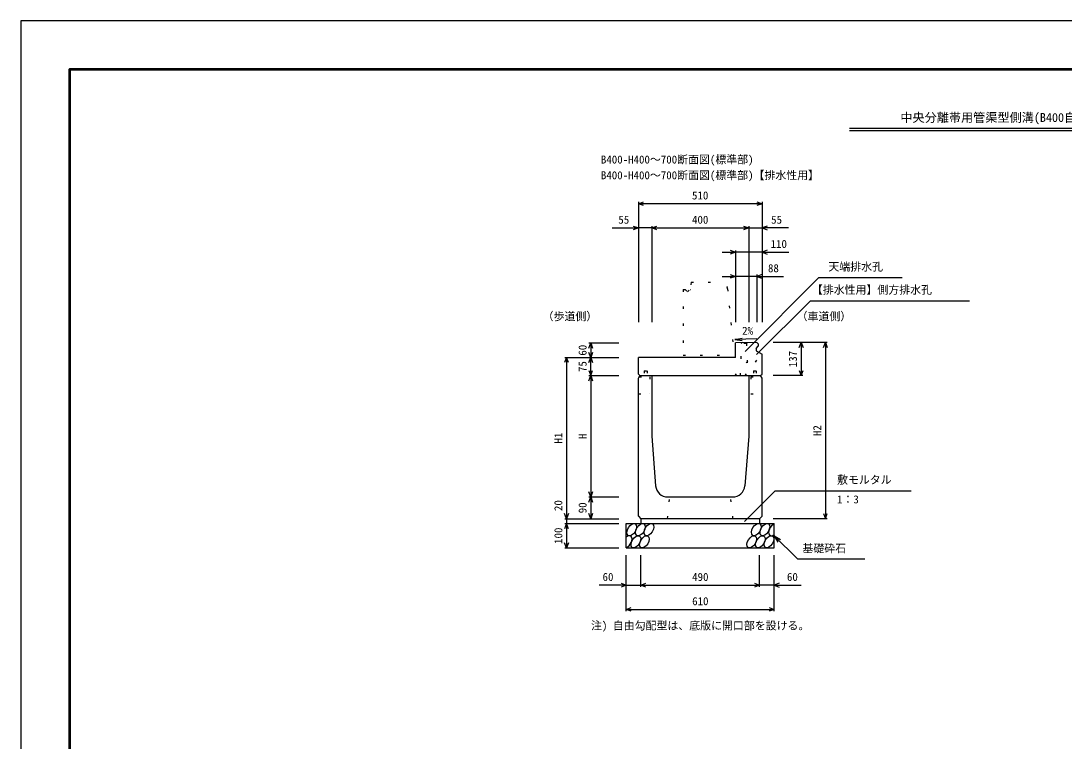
# Model space of a CAD drawing. Units: millimetres, scale not verified. Extents: x -12600 to 12600, y -5940 to 5940.
# Drawn here: x -12600 to -8300, y -2970 to 0 of the extents above; entities that cross this region are included whole.
import ezdxf
from ezdxf.enums import TextEntityAlignment as Align

# ---------------------------------------------------------------- set-up
doc = ezdxf.new("R2010")
doc.units = ezdxf.units.MM
doc.header["$LTSCALE"] = 40
doc.linetypes.add('DOTTED', pattern=[1.75, 0.25, -1.5])
for name, color, linetype, lineweight in [('0-0_DIM', 7, 'Continuous', 25), ('0-1_Defpoints', 5, 'Continuous', 25), ('0-2_HATCH', 6, 'Continuous', 25), ('0-5_OUTLINE', 3, 'Continuous', 25), ('0-6_OUTLINE2', 4, 'DOTTED', 25), ('0-7_TXT', 7, 'Continuous', 25), ('0-8_WAKU', 3, 'Continuous', 25)]:
    doc.layers.add(name, color=color, linetype=linetype, lineweight=lineweight)
doc.styles.add('ＭＳ ゴシック', font='')
doc.styles.get('ＭＳ ゴシック').set_extended_font_data('MS Gothic')

msp = doc.modelspace()

# ---------------------------------------------------------------- linework, layer by layer
at = {"layer": '0-0_DIM'}
for p, q in [((-10055, -746.3), (-10055, -1242.94)), ((-9545, -753.8), (-10055, -753.8)), ((-9545, -746.3), (-9545, -1242.94)), ((-10163.38, -853.8), (-10055, -853.8)), ((-10000, -853.8), (-10055, -853.8)), ((-10000, -846.3), (-10000, -1242.94)), ((-10000, -853.8), (-9600, -853.8)), ((-9600, -846.3), (-9600, -1242.94)), ((-9600, -853.8), (-9545, -853.8)), ((-9436.62, -853.8), (-9545, -853.8)), ((-9710, -953.8), (-9655, -953.8)), ((-9655, -946.3), (-9655, -1242.94)), ((-9545, -953.8), (-9655, -953.8)), ((-9545, -953.8), (-9435, -953.8)), ((-9710, -1053.8), (-9655, -1053.8)), ((-9567, -1053.8), (-9655, -1053.8)), ((-9614.87, -1363), (-9310.65, -1058.78)), ((-9567, -1046.3), (-9567, -1242.94)), ((-9567, -1053.8), (-9457, -1053.8)), ((-9310.65, -1058.78), (-8967.54, -1058.78)), ((-9568.17, -1376.24), (-9346.03, -1154.1)), ((-9346.03, -1154.1), (-8690.13, -1154.1)), ((-10258.5, -1327.94), (-10136, -1327.94)), ((-10251, -1327.94), (-10251, -1387.94)), ((-9276.5, -1325.94), (-9499, -1325.94)), ((-9384, -1325.94), (-9384, -1462.94)), ((-9284, -1325.94), (-9284, -2052.94)), ((-10358.5, -1387.94), (-10136, -1387.94)), ((-10351, -1387.94), (-10351, -2052.94)), ((-10251, -1462.94), (-10251, -1387.94)), ((-10258.5, -1462.94), (-10136, -1462.94)), ((-10251, -1462.94), (-10251, -1962.94)), ((-9376.5, -1462.94), (-9499, -1462.94)), ((-10258.5, -1962.94), (-10136, -1962.94)), ((-10251, -1962.94), (-10251, -2052.94)), ((-9617.89, -2063.75), (-9491.66, -1937.52)), ((-9491.66, -1937.52), (-8930.19, -1937.52)), ((-10358.5, -2052.94), (-10136, -2052.94)), ((-10351, -2052.94), (-10351, -2072.94)), ((-9276.5, -2052.94), (-9499, -2052.94)), ((-10358.5, -2072.94), (-10136, -2072.94)), ((-10351, -2072.94), (-10351, -2172.94)), ((-9495, -2122.94), (-9399.24, -2218.7)), ((-9495, -2122.94), (-9469.02, -2137.94)), ((-9495, -2122.94), (-9480, -2148.92)), ((-10358.5, -2172.94), (-10136, -2172.94)), ((-10105, -2434.31), (-10105, -2202.94)), ((-10045, -2334.31), (-10045, -2202.94)), ((-9555, -2334.31), (-9555, -2202.94)), ((-9495, -2434.31), (-9495, -2202.94)), ((-9399.24, -2218.7), (-9121.69, -2218.7)), ((-10105, -2326.81), (-10216.79, -2326.81)), ((-10105, -2326.81), (-10045, -2326.81)), ((-10045, -2326.81), (-9555, -2326.81)), ((-9495, -2326.81), (-9555, -2326.81)), ((-9495, -2326.81), (-9383.21, -2326.81)), ((-10105, -2426.81), (-9495, -2426.81))]:
    msp.add_line(p, q, dxfattribs=at)
for points in [[(-10033.86, -761.5), (-10055, -753.8), (-10033.86, -746.11)], [(-9566.14, -746.11), (-9545, -753.8), (-9566.14, -761.5)], [(-10076.14, -846.11), (-10055, -853.8), (-10076.14, -861.5)], [(-9978.86, -861.5), (-10000, -853.8), (-9978.86, -846.11)], [(-9621.14, -846.11), (-9600, -853.8), (-9621.14, -861.5)], [(-9523.86, -846.11), (-9545, -853.8), (-9523.86, -861.5)], [(-9676.14, -946.11), (-9655, -953.8), (-9676.14, -961.5)], [(-9523.86, -946.11), (-9545, -953.8), (-9523.86, -961.5)], [(-9676.14, -1046.11), (-9655, -1053.8), (-9676.14, -1061.5)], [(-9545.86, -1046.11), (-9567, -1053.8), (-9545.86, -1061.5)], [(-10258.7, -1349.09), (-10251, -1327.94), (-10243.3, -1349.09)], [(-9391.7, -1347.09), (-9384, -1325.94), (-9376.3, -1347.09)], [(-9291.7, -1347.09), (-9284, -1325.94), (-9276.3, -1347.09)], [(-10243.3, -1366.8), (-10251, -1387.94), (-10258.7, -1366.8)], [(-10343.3, -1409.09), (-10351, -1387.94), (-10358.7, -1409.09)], [(-10258.7, -1409.09), (-10251, -1387.94), (-10243.3, -1409.09)], [(-10258.7, -1441.8), (-10251, -1462.94), (-10243.3, -1441.8)], [(-9391.7, -1441.8), (-9384, -1462.94), (-9376.3, -1441.8)], [(-10258.7, -1484.09), (-10251, -1462.94), (-10243.3, -1484.09)], [(-10243.3, -1941.8), (-10251, -1962.94), (-10258.7, -1941.8)], [(-10258.7, -1984.09), (-10251, -1962.94), (-10243.3, -1984.09)], [(-10343.3, -2031.8), (-10351, -2052.94), (-10358.7, -2031.8)], [(-10243.3, -2031.8), (-10251, -2052.94), (-10258.7, -2031.8)], [(-9291.7, -2031.8), (-9284, -2052.94), (-9276.3, -2031.8)], [(-10343.3, -2094.09), (-10351, -2072.94), (-10358.7, -2094.09)], [(-10343.3, -2151.8), (-10351, -2172.94), (-10358.7, -2151.8)], [(-10126.14, -2319.11), (-10105, -2326.81), (-10126.14, -2334.5)], [(-10023.86, -2334.5), (-10045, -2326.81), (-10023.86, -2319.11)], [(-9576.14, -2319.11), (-9555, -2326.81), (-9576.14, -2334.5)], [(-9473.86, -2319.11), (-9495, -2326.81), (-9473.86, -2334.5)], [(-10083.86, -2434.5), (-10105, -2426.81), (-10083.86, -2419.11)], [(-9516.14, -2419.11), (-9495, -2426.81), (-9516.14, -2434.5)]]:
    msp.add_lwpolyline(points, dxfattribs=at)
at = {"layer": '0-1_Defpoints'}
msp.add_lwpolyline([(-12600, -5940), (-4200, -5940), (-4200, 0), (-12600, 0)], close=True, dxfattribs=at)
at = {"layer": '0-2_HATCH'}
for centre in [(-10082.11, -2097.94), (-10046.63, -2097.94), (-10011.16, -2097.94), (-9568.95, -2097.94), (-9533.48, -2097.94), (-10065.23, -2147.94), (-10029.75, -2147.94), (-9587.55, -2147.94), (-9552.07, -2147.94), (-9516.59, -2147.94)]:
    msp.add_ellipse(centre, major_axis=(14.54, 23.54), ratio=0.5792, dxfattribs=at)
for centre, start_param, end_param in [((-9498, -2097.94), 0.6666252, 4.1103269), ((-10100.7, -2147.94), 3.7419964, 7.318141)]:
    msp.add_ellipse(centre, major_axis=(14.54, 23.54), ratio=0.5792, start_param=start_param, end_param=end_param, dxfattribs=at)
at = {"layer": '0-5_OUTLINE', "linetype": 'DOTTED'}
for p, q in [((-9870, -1107.94), (-9870, -1377.94)), ((-9837, -1077.94), (-9840, -1107.94)), ((-9837, -1077.94), (-9717.15, -1077.94)), ((-9687.3, -1104.96), (-9660, -1377.94)), ((-9870, -1377.94), (-9660, -1377.94))]:
    msp.add_line(p, q, dxfattribs=at)
at = {"layer": '0-5_OUTLINE'}
for p, q in [((-9566.86, -1326.26), (-9655, -1327.94)), ((-9655, -1387.94), (-9655, -1327.94)), ((-9566.86, -1326.26), (-9561, -1332)), ((-9561, -1332), (-9561, -1340.94)), ((-9570, -1350.94), (-9561, -1340.94)), ((-9570, -1350.94), (-9570, -1360.94)), ((-9570, -1360.94), (-9545, -1373.94)), ((-9545, -1456.94), (-9545, -1373.94)), ((-10055, -1456.94), (-10055, -1387.94)), ((-9655, -1387.94), (-10055, -1387.94)), ((-10055, -1456.94), (-10049, -1462.94)), ((-9551, -1462.94), (-9545, -1456.94)), ((-10049, -1462.94), (-9551, -1462.94)), ((-10000, -1462.94), (-10000, -1712.94)), ((-9600, -1462.94), (-9600, -1712.94)), ((-10000, -1712.94), (-9983.68, -1916.93)), ((-9600, -1712.94), (-9616.32, -1916.93)), ((-9933.84, -1962.94), (-9666.16, -1962.94)), ((-10055, -2042.94), (-10045, -2052.94)), ((-9555, -2052.94), (-10045, -2052.94)), ((-10045, -2052.94), (-10045, -2072.94)), ((-9555, -2052.94), (-9545, -2042.94)), ((-9555, -2052.94), (-9555, -2072.94)), ((-10105, -2072.94), (-9495, -2072.94)), ((-10105, -2172.94), (-10105, -2072.94)), ((-9495, -2172.94), (-9495, -2072.94)), ((-10105, -2172.94), (-9495, -2172.94))]:
    msp.add_line(p, q, dxfattribs=at)
at = {"layer": '0-5_OUTLINE', "linetype": 'DOTTED'}
msp.add_lwpolyline([(-9870, -1107.94), (-9862, -1107.94), (-9852, -1117.94), (-9842, -1107.94), (-9840, -1107.94)], dxfattribs=at)
at = {"layer": '0-5_OUTLINE'}
for points in [[(-10055, -2042.94), (-10055, -1472.94), (-10049, -1462.94)], [(-9545, -2042.94), (-9545, -1472.94), (-9551, -1462.94)]]:
    msp.add_lwpolyline(points, dxfattribs=at)
at = {"layer": '0-5_OUTLINE', "linetype": 'DOTTED'}
msp.add_arc((-9717.15, -1107.94), 30, 5.71059, 90, dxfattribs=at)
at = {"layer": '0-5_OUTLINE'}
for centre, start, end in [((-9933.84, -1912.94), 184.57392, 270), ((-9666.16, -1912.94), 270, 355.42608)]:
    msp.add_arc(centre, 50, start, end, dxfattribs=at)
at = {"layer": '0-6_OUTLINE2'}
for p, q in [((-9634.4, -1462.94), (-9627.89, -1330.03)), ((-9627.89, -1330.03), (-9630.72, -1327.44)), ((-9609.72, -1329.82), (-9627.89, -1330.03)), ((-9609.72, -1329.84), (-9607.12, -1327.03)), ((-9609.72, -1329.84), (-9603.2, -1462.94)), ((-9656.39, -1462.94), (-9567.22, -1362.39)), ((-9614.85, -1462.94), (-9546.21, -1373.31)), ((-10031, -1442.44), (-10019, -1442.44)), ((-10031, -1442.44), (-10031, -1467.44)), ((-10019, -1442.44), (-10019, -1467.44)), ((-9581, -1442.44), (-9569, -1442.44)), ((-9581, -1442.44), (-9581, -1467.44)), ((-9569, -1442.44), (-9569, -1467.44)), ((-10051.7, -1467.44), (-10008, -1467.44)), ((-10008, -1467.44), (-10008, -1537.94)), ((-9592, -1467.44), (-9548.3, -1467.44)), ((-9592, -1467.44), (-9592, -1537.94)), ((-10055, -1537.94), (-10008, -1537.94)), ((-9592, -1537.94), (-9545, -1537.94)), ((-9935, -2052.94), (-9925, -1962.94)), ((-9665, -2052.94), (-9675, -1962.94))]:
    msp.add_line(p, q, dxfattribs=at)
at = {"layer": '0-7_TXT'}
for p, q in [((-9184.18, -442.8), (-7615.82, -442.8)), ((-9184.18, -452.4), (-7615.82, -452.4)), ((-9656.83, -1313.5), (-9627.19, -1318.15))]:
    msp.add_line(p, q, dxfattribs=at)
msp.add_lwpolyline([(-9566.41, -1311.78), (-9656.83, -1313.5), (-9627.39, -1307.73)], dxfattribs=at)
at = {"layer": '0-8_WAKU', "lineweight": 50}
msp.add_lwpolyline([(-12400, -5740), (-4400, -5740), (-4400, -200), (-12400, -200)], close=True, dxfattribs=at)

# ---------------------------------------------------------------- texts
at = {"layer": '0-0_DIM', "style": 'ＭＳ ゴシック'}
for s, p in [('510', (-9833.75, -746.3)), ('55', (-10137.34, -846.3)), ('400', (-9833.75, -846.3)), ('55', (-9507.66, -846.3)), ('110', (-9509.93, -946.3)), ('88', (-9520.68, -1046.3)), ('天端排水孔', (-9271.54, -1040.04)), ('【排水性用】側方排水孔', (-9339.84, -1135.36)), ('（歩道側）', (-10449.39, -1244.65)), ('（車道側）', (-9402.57, -1244.65)), ('敷モルタル', (-9236.06, -1918.78)), ('1：3', (-9236.06, -1999.47)), ('基礎砕石', (-9378.68, -2201.53)), ('60', (-10202.5, -2319.31)), ('490', (-9833.22, -2319.31)), ('60', (-9442.5, -2319.31)), ('610', (-9833.22, -2419.31))]:
    msp.add_text(s, height=32.99, dxfattribs=at).set_placement(p, align=Align.BOTTOM_LEFT)
for s, p in [('60', (-10258.5, -1380.44)), ('137', (-9391.5, -1428.19)), ('75', (-10258.5, -1447.94)), ('H2', (-9291.5, -1711.94)), ('H1', (-10358.5, -1742.94)), ('H', (-10258.5, -1724.19)), ('20', (-10358.5, -2021.13)), ('90', (-10258.5, -2030.44)), ('100', (-10358.5, -2156.69))]:
    msp.add_text(s, height=32.99, rotation=90, dxfattribs=at).set_placement(p, align=Align.BOTTOM_LEFT)
at = {"layer": '0-7_TXT', "style": 'ＭＳ ゴシック'}
for s, height, p in [('中央分離帯用管渠型側溝(B400自由勾配型・標準部)', 36.66, (-8975, -427.8)), ('B400-H400～700断面図(標準部)', 32.99, (-10209.34, -598.2)), ('B400-H400～700断面図(標準部)【排水性用】', 32.99, (-10209.34, -663.07)), ('2%', 32.99, (-9627.26, -1304.17)), ('注) 自由勾配型は、底版に開口部を設ける。', 32.99, (-10250, -2520))]:
    msp.add_text(s, height=height, dxfattribs=at).set_placement(p, align=Align.BOTTOM_LEFT)

doc.saveas('drawing.dxf')
